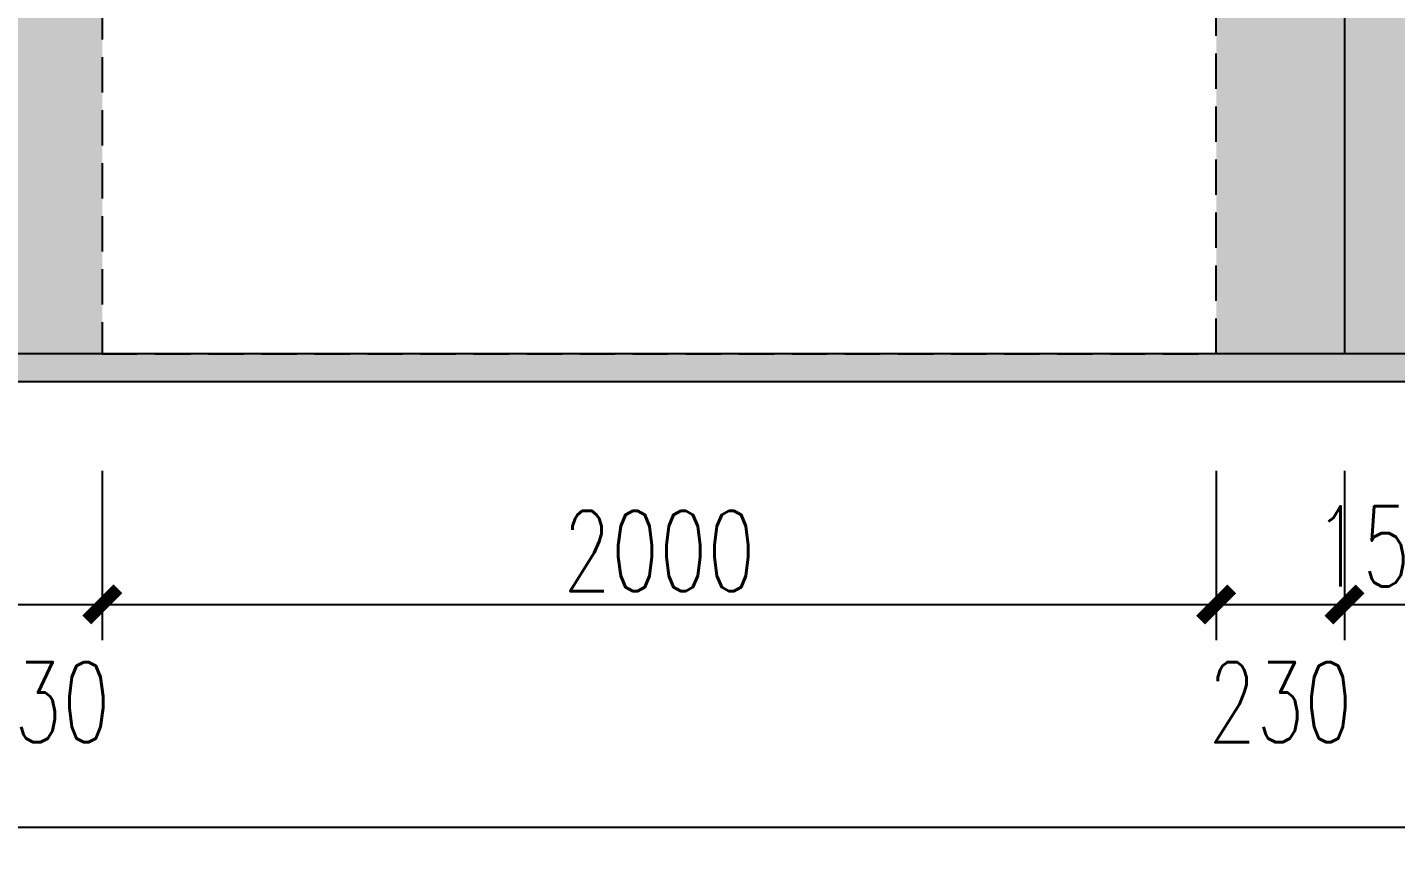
# Model space of a CAD drawing. Header units: millimetres. Extents: x 5625199 to 7433318, y -3316392 to -2552493.
# Drawn here: x 6344612 to 6347069, y -2677437 to -2675936 of the extents above; entities that cross this region are included whole.
import ezdxf

# ---------------------------------------------------------------- set-up
doc = ezdxf.new("R2010")
doc.units = ezdxf.units.MM
doc.header["$PDMODE"] = 35
doc.header["$PDSIZE"] = -10
doc.linetypes.add('DASHED', pattern=[19.05, 12.7, -6.35])
doc.layers.add('155', color=155, linetype='Continuous')
doc.styles.add('标注-尺寸', font='simplex.shx', dxfattribs={"width": 0.7})
doc.dimstyles.new('副本 100', dxfattribs={"dimscale": 0.8, "dimtxt": 180, "dimasz": 70, "dimexe": 80, "dimexo": 100, "dimgap": 30, "dimtad": 1, "dimdec": 0, "dimrnd": 5, "dimdsep": 46, "dimtxsty": '标注-尺寸', "dimblk": 'ARCHTICK', "dimcen": 0.2, "dimdle": 5, "dimclrd": 8, "dimclre": 8, "dimclrt": 2, "dimadec": 0, "dimazin": 0, "dimtfac": 1, "dimtdec": 0, "dimtmove": 2, "dimatfit": 3, "dimldrblk": 'ccccc', "dimfxl": 300, "dimfxlon": 1, "dimtolj": 1, "dimtzin": 0, "dimarcsym": 0})

# ---------------------------------------------------------------- blocks, each defined once
blk = doc.blocks.new('_ArchTick')
at = {"color": 0, "linetype": 'ByBlock', "const_width": 0.4}
blk.add_lwpolyline([(-0.5, -0.5), (0.5, 0.5)], dxfattribs=at)
blk = doc.blocks.new('*D272')
at = {"layer": '155', "color": 8, "lineweight": -2, "ltscale": 500, "transparency": 16777216}
for p, q in [((6344515.9, -2676732.7), (6344515.9, -2677036.7)), ((6344746.4, -2676732.7), (6344746.4, -2677036.7)), ((6344511.9, -2676972.7), (6344750.4, -2676972.7))]:
    blk.add_line(p, q, dxfattribs=at)
at = {"layer": 'Defpoints', "color": 0, "transparency": 16777216}
for p in [(6344515.9, -2676522.7), (6344746.4, -2676522.7), (6344746.4, -2676972.7)]:
    blk.add_point(p, dxfattribs=at)
at = {"layer": '155', "color": 8, "linetype": 'ByBlock', "lineweight": -2, "transparency": 16777216, "xscale": 56, "yscale": 56, "zscale": 56, "rotation": 180}
blk.add_blockref('_ArchTick', (6344515.9, -2676972.7), dxfattribs=at)
at = {"layer": '155', "color": 8, "linetype": 'ByBlock', "lineweight": -2, "transparency": 16777216, "xscale": 56, "yscale": 56, "zscale": 56}
blk.add_blockref('_ArchTick', (6344746.4, -2676972.7), dxfattribs=at)
at = {"layer": '155', "color": 2, "ltscale": 500, "transparency": 16777216, "insert": (6344631.2, -2677148.3), "char_height": 144, "attachment_point": 5, "style": '标注-尺寸'}
blk.add_mtext('\\A1;230', dxfattribs=at)
blk = doc.blocks.new('ccccc')
h = blk.add_hatch(color=44)
h.dxf.hatch_style = 1
h.paths.add_polyline_path([(-1.713, -1.115), (-1.349, -1.475), (0, 0), (-1.349, 1.475), (-1.713, 1.115), (-0.424, 0)])
at = {"color": 44}
for p, q in [((-1.349, 1.475), (-1.713, 1.115)), ((0, 0), (-1.349, 1.475)), ((-1.713, 1.115), (-0.424, 0)), ((-0.424, 0), (-5.067, 0)), ((-1.713, -1.115), (-0.424, 0)), ((0, 0), (-1.349, -1.475)), ((-1.349, -1.475), (-1.713, -1.115))]:
    blk.add_line(p, q, dxfattribs=at)
blk = doc.blocks.new('*D273')
at = {"layer": '155', "color": 8, "lineweight": -2, "ltscale": 500, "transparency": 16777216}
for p, q in [((6344746.4, -2676732.7), (6344746.4, -2677036.7)), ((6346746.4, -2676732.7), (6346746.4, -2677036.7)), ((6344742.4, -2676972.7), (6346750.4, -2676972.7))]:
    blk.add_line(p, q, dxfattribs=at)
at = {"layer": 'Defpoints', "color": 0, "transparency": 16777216}
for p in [(6344746.4, -2676522.7), (6346746.4, -2676522.7), (6346746.4, -2676972.7)]:
    blk.add_point(p, dxfattribs=at)
at = {"layer": '155', "color": 8, "linetype": 'ByBlock', "lineweight": -2, "transparency": 16777216, "xscale": 56, "yscale": 56, "zscale": 56, "rotation": 180}
blk.add_blockref('_ArchTick', (6344746.4, -2676972.7), dxfattribs=at)
at = {"layer": '155', "color": 8, "linetype": 'ByBlock', "lineweight": -2, "transparency": 16777216, "xscale": 56, "yscale": 56, "zscale": 56}
blk.add_blockref('_ArchTick', (6346746.4, -2676972.7), dxfattribs=at)
at = {"layer": '155', "color": 2, "ltscale": 500, "transparency": 16777216, "insert": (6345746.4, -2676876.7), "char_height": 144, "attachment_point": 5, "style": '标注-尺寸'}
blk.add_mtext('\\A1;2000', dxfattribs=at)
blk = doc.blocks.new('*D274')
at = {"layer": '155', "color": 8, "lineweight": -2, "ltscale": 500, "transparency": 16777216}
for p, q in [((6346746.4, -2676732.7), (6346746.4, -2677036.7)), ((6346976.9, -2676732.7), (6346976.9, -2677036.7)), ((6346742.4, -2676972.7), (6346980.9, -2676972.7))]:
    blk.add_line(p, q, dxfattribs=at)
at = {"layer": 'Defpoints', "color": 0, "transparency": 16777216}
for p in [(6346746.4, -2676522.7), (6346976.9, -2676522.7), (6346976.9, -2676972.7)]:
    blk.add_point(p, dxfattribs=at)
at = {"layer": '155', "color": 8, "linetype": 'ByBlock', "lineweight": -2, "transparency": 16777216, "xscale": 56, "yscale": 56, "zscale": 56, "rotation": 180}
blk.add_blockref('_ArchTick', (6346746.4, -2676972.7), dxfattribs=at)
at = {"layer": '155', "color": 8, "linetype": 'ByBlock', "lineweight": -2, "transparency": 16777216, "xscale": 56, "yscale": 56, "zscale": 56}
blk.add_blockref('_ArchTick', (6346976.9, -2676972.7), dxfattribs=at)
at = {"layer": '155', "color": 2, "ltscale": 500, "transparency": 16777216, "insert": (6346861.6, -2677148.3), "char_height": 144, "attachment_point": 5, "style": '标注-尺寸'}
blk.add_mtext('\\A1;230', dxfattribs=at)
blk = doc.blocks.new('*D275')
at = {"layer": '155', "color": 8, "lineweight": -2, "ltscale": 500, "transparency": 16777216}
for p, q in [((6346976.9, -2676732.7), (6346976.9, -2677036.7)), ((6347126.9, -2676732.7), (6347126.9, -2677036.7)), ((6346972.9, -2676972.7), (6347130.9, -2676972.7))]:
    blk.add_line(p, q, dxfattribs=at)
at = {"layer": 'Defpoints', "color": 0, "transparency": 16777216}
for p in [(6346976.9, -2676522.7), (6347126.9, -2676522.7), (6347126.9, -2676972.7)]:
    blk.add_point(p, dxfattribs=at)
at = {"layer": '155', "color": 8, "linetype": 'ByBlock', "lineweight": -2, "transparency": 16777216, "xscale": 56, "yscale": 56, "zscale": 56, "rotation": 180}
blk.add_blockref('_ArchTick', (6346976.9, -2676972.7), dxfattribs=at)
at = {"layer": '155', "color": 8, "linetype": 'ByBlock', "lineweight": -2, "transparency": 16777216, "xscale": 56, "yscale": 56, "zscale": 56}
blk.add_blockref('_ArchTick', (6347126.9, -2676972.7), dxfattribs=at)
at = {"layer": '155', "color": 2, "ltscale": 500, "transparency": 16777216, "insert": (6347051.9, -2676868.5), "char_height": 144, "attachment_point": 5, "style": '标注-尺寸'}
blk.add_mtext('\\A1;150', dxfattribs=at)
blk = doc.blocks.new('*D372')
at = {"layer": '155', "color": 8, "lineweight": -2, "ltscale": 500, "transparency": 16777216}
for p, q in [((6342315.7, -2677132.7), (6342315.7, -2677436.7)), ((6358975.8, -2677132.7), (6358975.8, -2677436.7)), ((6342311.7, -2677372.7), (6358979.8, -2677372.7))]:
    blk.add_line(p, q, dxfattribs=at)
at = {"layer": 'Defpoints', "color": 0, "transparency": 16777216}
for p in [(6342315.7, -2676522.7), (6358975.8, -2676572.7), (6358975.8, -2677372.7)]:
    blk.add_point(p, dxfattribs=at)
at = {"layer": '155', "color": 8, "linetype": 'ByBlock', "lineweight": -2, "transparency": 16777216, "xscale": 56, "yscale": 56, "zscale": 56, "rotation": 180}
blk.add_blockref('_ArchTick', (6342315.7, -2677372.7), dxfattribs=at)
at = {"layer": '155', "color": 8, "linetype": 'ByBlock', "lineweight": -2, "transparency": 16777216, "xscale": 56, "yscale": 56, "zscale": 56}
blk.add_blockref('_ArchTick', (6358975.8, -2677372.7), dxfattribs=at)
at = {"layer": '155', "color": 2, "ltscale": 500, "transparency": 16777216, "insert": (6350645.7, -2677276.7), "char_height": 144, "attachment_point": 5, "style": '标注-尺寸'}
blk.add_mtext('\\A1;16660', dxfattribs=at)

msp = doc.modelspace()

# ---------------------------------------------------------------- hatches: boundary and pattern name
at = {"layer": '155', "ltscale": 500}
h = msp.add_hatch(dxfattribs=at)
h.set_pattern_fill('DOTS', color=250, scale=12)
h.set_pattern_definition([(0, (273402.825, -417409.755), (9.525, 19.05), [0, -19.05])])
h.paths.add_polyline_path([(6346976.85, -2672522.72), (6344515.93, -2672522.72), (6344515.93, -2673372.72), (6344515.93, -2676522.72), (6344746.42, -2676522.72), (6344746.42, -2675322.72), (6346746.42, -2675322.72), (6346746.42, -2676522.72), (6346976.85, -2676522.72)])
h.paths.add_polyline_path([(6346976.85, -2676522.72), (6347126.85, -2676522.72), (6347126.85, -2672522.72), (6346976.85, -2672522.72)])
h.paths.add_polyline_path([(6347726.85, -2676522.72), (6347876.85, -2676522.72), (6347876.85, -2672522.72), (6347726.85, -2672522.72)])
h.paths.add_polyline_path([(6347876.85, -2675122.72), (6347876.85, -2676522.72), (6348028.66, -2676522.72), (6348028.66, -2675322.72), (6351828.66, -2675322.72), (6351828.66, -2676522.72), (6351980.47, -2676522.72), (6351980.47, -2672522.72), (6347876.85, -2672522.72), (6347876.85, -2674722.72), (6350376.85, -2674722.72), (6350376.85, -2675122.72)])
h.paths.add_polyline_path([(6357675.76, -2675322.72), (6357675.76, -2673372.72), (6358275.76, -2673372.72), (6358275.76, -2675322.72), (6358653.11, -2675322.72), (6358653.11, -2676522.72), (6358825.76, -2676522.72), (6358825.76, -2672522.72), (6354680.47, -2672522.72), (6354680.47, -2676522.72), (6354853.11, -2676522.72), (6354853.11, -2675322.72)])
h.paths.add_polyline_path([(6355280.47, -2674572.72), (6355280.47, -2674122.72), (6355730.47, -2674122.72), (6355730.47, -2674572.72)], flags=16)
h.paths.add_polyline_path([(6356030.47, -2674572.72), (6356030.47, -2674122.72), (6356480.47, -2674122.72), (6356480.47, -2674572.72)], flags=16)
h.paths.add_polyline_path([(6357230.47, -2674572.72), (6357230.47, -2674122.72), (6356780.47, -2674122.72), (6356780.47, -2674572.72)], flags=16)
h = msp.add_hatch(color=250, dxfattribs=at)
h.dxf.hatch_style = 1
h.paths.add_polyline_path([(6358975.76, -2676522.72), (6342175.71, -2676522.72), (6342175.71, -2676572.72), (6358975.76, -2676572.72)])

# ---------------------------------------------------------------- linework, layer by layer
at = {"color": 8, "linetype": 'DASHED', "ltscale": 5}
msp.add_lwpolyline([(6344746.42, -2676522.72), (6346746.42, -2676522.72), (6346746.42, -2675322.72), (6344746.42, -2675322.72)], close=True, dxfattribs=at)
at = {"layer": '155', "color": 5, "ltscale": 500}
msp.add_line((6346976.85, -2672522.72), (6346976.85, -2676522.72), dxfattribs=at)
at = {"layer": '155', "color": 0, "ltscale": 500}
for p, q in [((6358975.76, -2676522.72), (6342175.71, -2676522.72)), ((6358975.76, -2676572.72), (6342175.71, -2676572.72))]:
    msp.add_line(p, q, dxfattribs=at)

# ---------------------------------------------------------------- dimensions: what is measured, and where the dimension line sits
at = {"layer": '155', "ltscale": 500}
for base, p1, p2, picture, middle in [((6358975.76, -2677372.72), (6342315.71, -2676522.72), (6358975.76, -2676572.72), '*D372', (6350645.73, -2677276.72)), ((6346746.42, -2676972.72), (6344746.42, -2676522.72), (6346746.42, -2676522.72), '*D273', (6345746.42, -2676876.72))]:
    dim = msp.add_linear_dim(base=base, p1=p1, p2=p2, dimstyle='副本 100', dxfattribs=at)
    dim.commit()
    dim.dimension.update_dxf_attribs({"geometry": picture, "text_midpoint": middle})
for base, p1, p2, picture, middle in [((6344746.42, -2676972.72), (6344515.93, -2676522.72), (6344746.42, -2676522.72), '*D272', (6344631.18, -2677148.32)), ((6346976.85, -2676972.72), (6346746.42, -2676522.72), (6346976.85, -2676522.72), '*D274', (6346861.64, -2677148.32)), ((6347126.85, -2676972.72), (6346976.85, -2676522.72), (6347126.85, -2676522.72), '*D275', (6347051.85, -2676868.49))]:
    dim = msp.add_linear_dim(base=base, p1=p1, p2=p2, dimstyle='副本 100', dxfattribs=at)
    dim.commit()
    dim.dimension.update_dxf_attribs({"geometry": picture, "text_midpoint": middle, "dimtype": 160})

doc.saveas('drawing.dxf')
